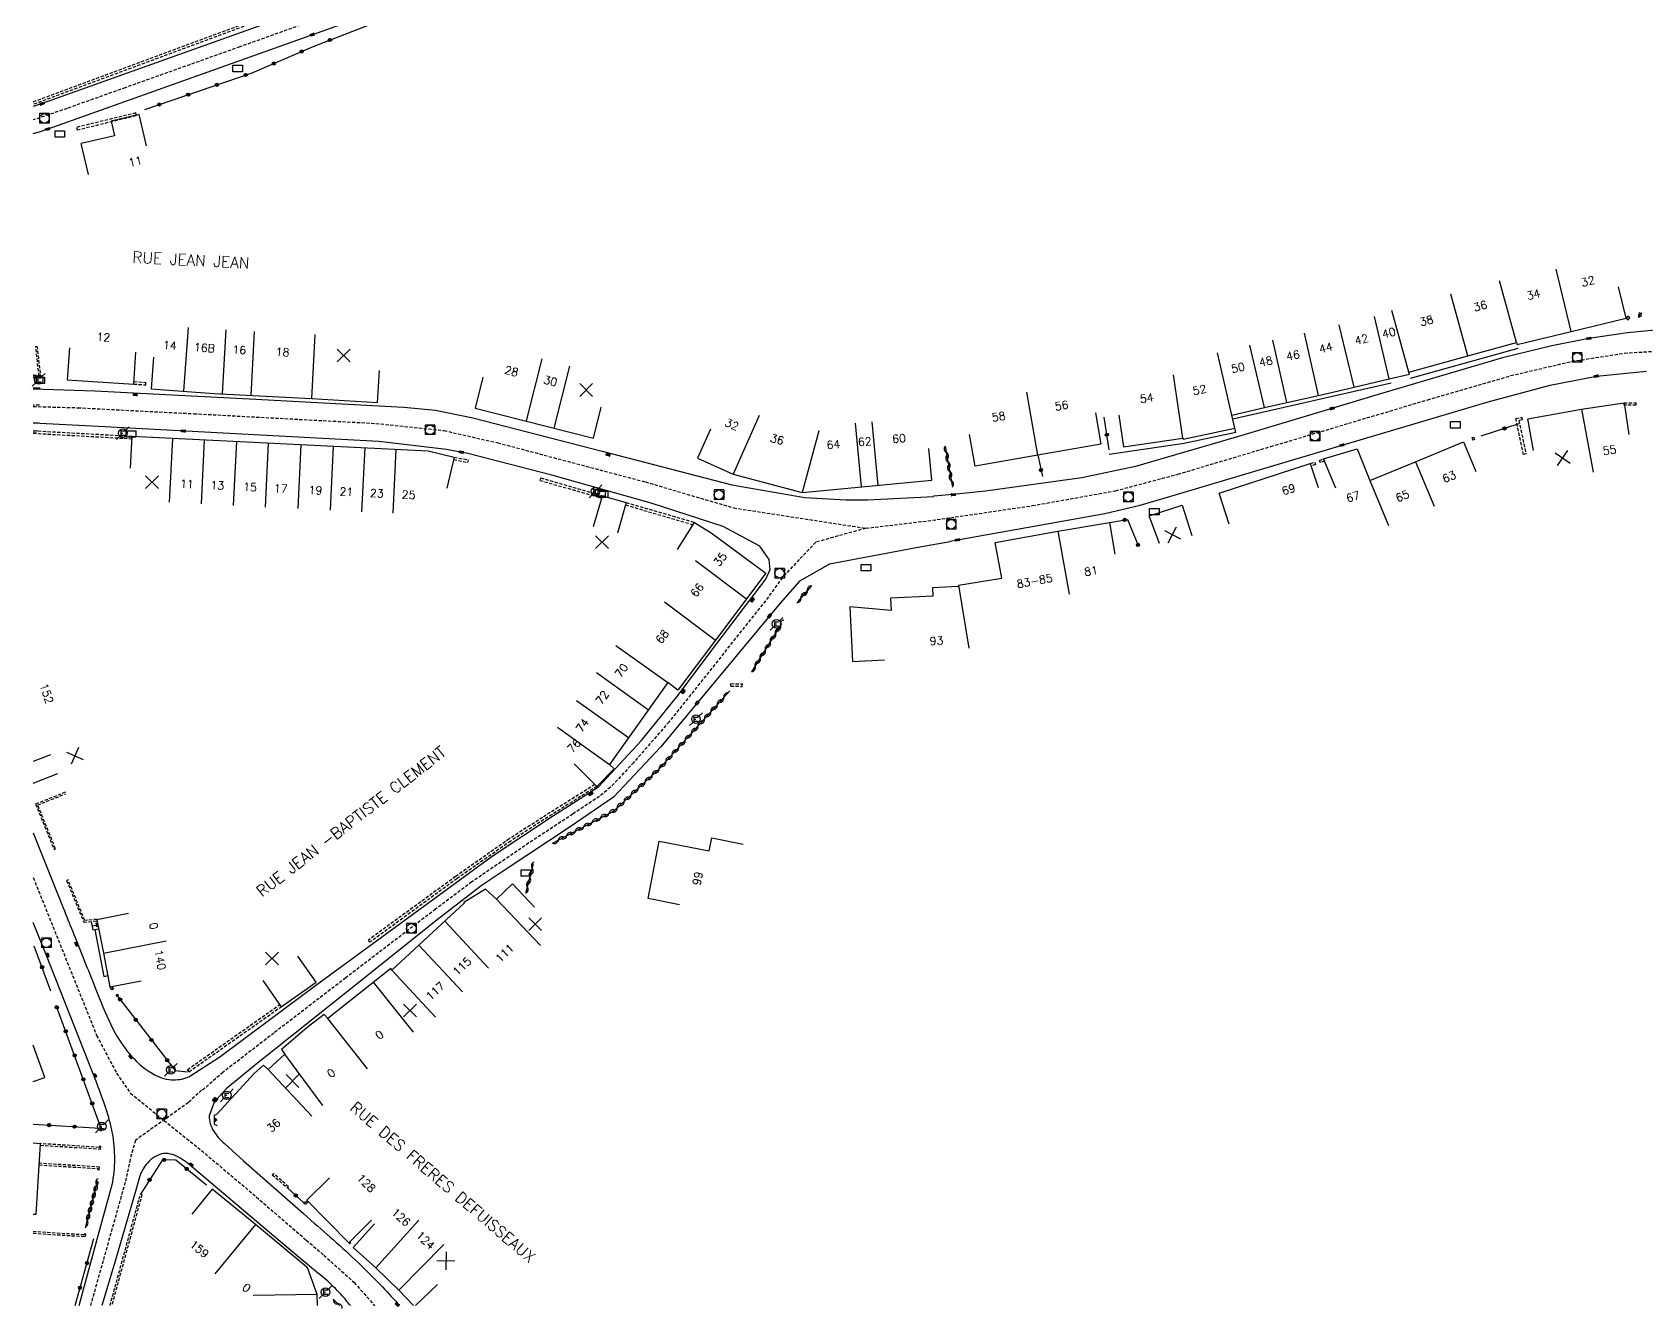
# Model space of a CAD drawing. Header units: millimetres. Extents: x 113000 to 114001, y 121999 to 123000.
# Drawn here: x 112999.8 to 113252.1, y 121999.4 to 122199 of the extents above; entities that cross this region are included whole.
import ezdxf
from ezdxf.enums import TextEntityAlignment as Align

# ---------------------------------------------------------------- set-up
doc = ezdxf.new("R2010")
doc.units = ezdxf.units.MM
doc.linetypes.add('DASHED', pattern=[0.75, 0.5, -0.25])
doc.layers.get('0').update_dxf_attribs({"linetype": 'CONTINUOUS'})
for name, color, linetype in [('W0001', 6, 'DASHED'), ('W0008', 7, 'CONTINUOUS'), ('W0100', 7, 'CONTINUOUS'), ('W0105', 7, 'CONTINUOUS'), ('W0112', 1, 'DASHED'), ('W0310', 3, 'CONTINUOUS'), ('W0322', 7, 'CONTINUOUS'), ('W0334', 7, 'CONTINUOUS'), ('W0400', 7, 'CONTINUOUS'), ('W0420', 7, 'CONTINUOUS'), ('W0471', 7, 'CONTINUOUS'), ('W0989', 7, 'CONTINUOUS'), ('W0991', 7, 'CONTINUOUS'), ('W1102', 7, 'CONTINUOUS'), ('W1471', 7, 'CONTINUOUS')]:
    doc.layers.add(name, color=color, linetype=linetype)
doc.styles.get("Standard").update_dxf_attribs({"font": 'romans.shx', "width": 0.85})

# ---------------------------------------------------------------- blocks, each defined once
blk = doc.blocks.new('T400')
for p, q in [((-0.15, 0.3), (0.15, 0.3)), ((-0.15, -0.25), (-0.15, 0.3)), ((-0.15, 0.15), (0.15, 0.15)), ((-0.15, 0), (0.15, 0)), ((0.15, 0.3), (0.15, -0.25)), ((-0.15, -0.15), (0.15, -0.15)), ((-0.15, -0.25), (-0.15, -0.3)), ((-0.15, -0.3), (0.15, -0.3)), ((0.15, -0.3), (0.15, -0.25))]:
    blk.add_line(p, q)
blk = doc.blocks.new('T420')
for p, q in [((0.75, 0.75), (-0.75, 0.75)), ((-0.75, 0.75), (-0.75, -0.75)), ((0.75, 0.75), (0.75, -0.75)), ((0.75, -0.75), (-0.75, -0.75))]:
    blk.add_line(p, q)
blk.add_ellipse((0, 0), major_axis=(-0.53, 0.53), ratio=1, start_param=3.926991, end_param=10.210176)
blk = doc.blocks.new('T1471')
at = {"color": 0, "linetype": 'Continuous', "flags": 128}
blk.add_lwpolyline([(-0.75, -0.5), (-0.75, 0.5), (0.75, 0.5), (0.75, -0.5), (-0.75, -0.5)], dxfattribs=at)
blk = doc.blocks.new('t991o')
at = {"color": 0, "linetype": 'Continuous'}
for p, q in [((-1, 1), (1, -1)), ((-1, -1), (1, 1))]:
    blk.add_line(p, q, dxfattribs=at)
blk = doc.blocks.new('t310o')
at = {"color": 0, "linetype": 'Continuous'}
for centre, start, end in [((-0.5, 0.38), 216.8699, 323.1304), ((0.5, -0.37), 36.8699, 143.1303)]:
    blk.add_arc(centre, 0.625, start, end, dxfattribs=at)
blk = doc.blocks.new('t322o')
at = {"color": 0, "linetype": 'Continuous'}
for radius in [0.25, 0.15]:
    blk.add_circle((0, 0), radius, dxfattribs=at)
blk = doc.blocks.new('T471')
for p, q in [((-0.333334, 0.333334), (-0.333334, -0.333334)), ((-0.333334, 0.333334), (0.333334, 0.333334)), ((-0.333334, 0), (0, 0)), ((0.500001, 0.500001), (1.000002, 1.000002)), ((-0.500001, -0.500001), (-1.000002, -1.000002)), ((-0.333334, -0.333334), (0.333334, -0.333334))]:
    blk.add_line(p, q)
blk.add_ellipse((0, 0), major_axis=(0.471405, 0.471405), ratio=1, start_param=5.4977871438, end_param=11.780972451)

msp = doc.modelspace()

# ---------------------------------------------------------------- linework, layer by layer
at = {"layer": 'W0001'}
for points in [[(113375.24, 122350.56), (113373.43, 122341.97), (113370.17, 122337.32), (113365.7, 122335.37), (113351.8, 122330.24), (113324.68, 122320.91), (113286.89, 122307.91), (113199.21, 122277.81), (113194.84, 122276.68), (113185.88, 122273.05), (113173.31, 122266.84), (113167.08, 122264.36), (113154.9, 122257.34), (113124.92, 122239.94), (113092.93, 122221.64), (113078.08, 122213.37), (113055.87, 122205.15), (113032.26, 122196.69), (113014.36, 122190.31), (113005.28, 122187.07), (113000, 122185.28)], [(113141.95, 122122.96), (113143.31, 122123.12), (113156.11, 122125.01), (113169.1, 122127.33), (113178.86, 122129.93), (113193.35, 122134.24), (113205.5, 122137.87), (113217.86, 122141.54), (113230.85, 122145.32), (113240.39, 122147.55), (113248.61, 122148.83), (113258.46, 122149.48), (113267.95, 122149.47), (113278.48, 122148.68), (113292.96, 122146.59), (113304.24, 122144.22), (113309.94, 122142.83), (113318.48, 122140.52), (113332.63, 122136.87), (113342.44, 122134.24), (113351.29, 122131.82), (113358.99, 122129.95), (113367.64, 122128.17), (113375.51, 122126.72)], [(113000.96, 122140.68), (113000, 122140.69)], [(113000, 122140.5), (113006.96, 122140.3), (113025.09, 122139.37), (113053.54, 122137.85), (113064.17, 122136.73), (113072.58, 122134.82), (113095.63, 122128.71), (113109.43, 122124.65), (113130.07, 122121.47), (113141.97, 122122.9)], [(113130.07, 122121.47), (113122.24, 122119.29), (113117.04, 122113.78), (113114.85, 122110.74), (113110.67, 122105.45), (113099.34, 122091.23), (113093.82, 122084.89), (113090.17, 122081), (113088.48, 122079.58), (113084.29, 122076.81), (113077.44, 122072.29), (113068.51, 122066.2), (113062.85, 122061.94), (113048.81, 122051.21), (113037.6, 122042.59), (113029.64, 122036.45), (113026.35, 122033.6)], [(113000, 122066.88), (113009.9, 122042.22), (113013.01, 122036.32), (113015.18, 122033.18), (113025.69, 122024.72), (113033.71, 122017.96), (113042.66, 122010.24), (113045.39, 122007.89), (113050.14, 122003.61), (113053.34, 122000)], [(113026.29, 122033.67), (113024.24, 122031.73), (113015.95, 122025.82), (113015.12, 122022.85), (113014.35, 122019.25), (113008.93, 122000)]]:
    msp.add_lwpolyline(points, dxfattribs=at)
at = {"layer": 'W0008'}
for points in [[(113061.59, 122209.4), (113042.11, 122202.36), (113001.37, 122187.82), (113000, 122187.39)], [(113061.41, 122204.96), (113043.61, 122198.59), (113002.25, 122183.84), (113001.33, 122183.52)], [(113000, 122183.14), (113001.33, 122183.52)], [(113267.71, 122153.51), (113259.31, 122153.02), (113249.07, 122152.02), (113243.04, 122151.13), (113237.27, 122150), (113229.54, 122148.11), (113210.12, 122142.35), (113202.91, 122140.19), (113188.81, 122135.98), (113172.23, 122131.1), (113163.84, 122129.34), (113148.78, 122127.27), (113143.73, 122126.72), (113140.67, 122126.49)], [(113143.22, 122119.43), (113144.42, 122119.65), (113167.41, 122123.8), (113172.93, 122125.08), (113177.2, 122126.32), (113204.49, 122134.46), (113227.3, 122141.23), (113237.01, 122143.82), (113244.25, 122145.24), (113252.07, 122146.04)], [(113000, 122143.24), (113009.6, 122142.96), (113033.76, 122141.69), (113057.92, 122140.41), (113062.83, 122139.92), (113068.68, 122138.71), (113088.9, 122133.49), (113109.12, 122128.28), (113120.53, 122126.25), (113127.02, 122125.91), (113130.33, 122125.92), (113140.7, 122126.41)], [(113024.28, 122035.74), (113029.16, 122038.9), (113036.74, 122044.54), (113044.32, 122050.18), (113071.67, 122070.23), (113081.29, 122076.56), (113088.29, 122081.06), (113094.99, 122088.24), (113100.56, 122095.14), (113107.49, 122104.33), (113114.43, 122113.53), (113115.15, 122115), (113114.99, 122116.61), (113113.5, 122118.68), (113107.78, 122121.74), (113096.52, 122125.4), (113081, 122129.78), (113067.89, 122133.15), (113064.54, 122133.8), (113054.01, 122135.04), (113011.16, 122137.34), (113000, 122137.9)], [(113143.23, 122119.37), (113138.54, 122118.53), (113124.38, 122115.84), (113119.71, 122113.2), (113116.68, 122109.77), (113109.49, 122101.11), (113102.3, 122092.45), (113098.04, 122087.33), (113090.65, 122079.44), (113083.72, 122074.69), (113073.9, 122068.21), (113069.97, 122065.58), (113063.12, 122060.3), (113049.09, 122049.1), (113035.05, 122037.91), (113030.14, 122033.88), (113028.25, 122031.79), (113027.49, 122029.66)]]:
    msp.add_lwpolyline(points, dxfattribs=at)
at = {"layer": 'W0008', "flags": 128}
for points in [[(113000, 122143.43, -0.000708), (113001.1, 122143.39)], [(113000.81, 122137.87, 0.000589), (113000, 122137.9, 0.0292)], [(113000, 122073.86), (113003.95, 122063.97, 0.0004), (113006.89, 122056.62, -0.0001), (113010.32, 122048.08, 0.0333), (113012.8, 122042.59, 0.0531), (113015.35, 122038.99, 0.0943), (113018.98, 122036.06, 0.1147), (113021.92, 122035.27, 0.1011), (113024.42, 122035.8)], [(113007.15, 122000), (113010, 122010.4), (113012.18, 122018.37, 0.0605), (113012.73, 122022.4, 0.046), (113012.46, 122026.43, 0.0213), (113012.05, 122028.4, 0.0244), (113010.83, 122032.29, 0.0086), (113009.45, 122035.98), (113002.05, 122054.72), (113000, 122059.86)], [(113027.48, 122029.7, 0.000889), (113027.48, 122029.69, 0.1473), (113028.19, 122027.26, 0.0734), (113029.87, 122025.31), (113032.86, 122022.6), (113042.22, 122014.38), (113043.37, 122013.34, -0.0138), (113051.3, 122006.21, -0.0169), (113056.97, 122000.3, -0.0014), (113057.24, 122000)], [(113049.54, 122000, -0.000997), (113048.84, 122000.84, -0.0002), (113048.87, 122000.83, 0.059717), (113044.09, 122005.36), (113039.63, 122009.12), (113025.04, 122021.49, 0.0437), (113022.98, 122023.03, 0.156), (113020.38, 122023.78, 0.1786), (113017.85, 122022.27, 0.1175), (113016.59, 122020.07), (113015.93, 122017.68), (113012.79, 122006.97), (113010.72, 122000)]]:
    msp.add_lwpolyline(points, format="xyb", dxfattribs=at)
at = {"layer": 'W0100'}
msp.add_line((113008.62, 122176.73), (113007.49, 122181.6), dxfattribs=at)
for points in [[(113017.69, 122181.24), (113016.56, 122186.11), (113012.16, 122185.09), (113012.69, 122182.8), (113007.49, 122181.6)], [(113169.6, 122139.15), (113170.32, 122134.2), (113179.6, 122135.54), (113179.65, 122135.37), (113187.72, 122137.11), (113187.28, 122139.15), (113192.34, 122140.33), (113195.87, 122141.12), (113200.79, 122142.2), (113206.36, 122143.53), (113211.85, 122144.81), (113215, 122145.57), (113214.93, 122145.88), (113224.12, 122148.41), (113231.74, 122150.51), (113231.82, 122150.17), (113240.26, 122152.21), (113248.88, 122154.32), (113247.69, 122159.18)], [(113005.64, 122149.66), (113005.32, 122144.68), (113015.71, 122144.01), (113016.03, 122149)], [(113018.78, 122148.23), (113018.43, 122143.24), (113028.19, 122142.55), (113043.48, 122141.74), (113053.8, 122141.12), (113054.1, 122146.11)], [(113070.25, 122145.09), (113069.02, 122140.24), (113087.52, 122135.56), (113088.74, 122140.41)], [(113234.39, 122133.64), (113233.49, 122138.55), (113241.91, 122140.09), (113248.55, 122141.09), (113249.29, 122136.14)], [(113165.95, 122139.53), (113166.81, 122134.61), (113156.93, 122132.88), (113147.14, 122131.17), (113146.28, 122136.1)], [(113015.2, 122130.84), (113015.45, 122135.84), (113061.71, 122133.55), (113065.76, 122132.59), (113064.59, 122127.73)], [(113105.82, 122136.97), (113103.79, 122132.4), (113109.37, 122129.93), (113120.14, 122127.05), (113140.4, 122128.96), (113139.93, 122133.94)], [(113203.51, 122127.74), (113201.6, 122132.32), (113206.83, 122133.88), (113208.84, 122128.93), (113215.98, 122131.87), (113223.47, 122134.95), (113225.37, 122130.32)], [(113186.85, 122122.09), (113185.26, 122126.96), (113199.52, 122131.61), (113200.76, 122127.82)], [(113087.55, 122121.76), (113088.94, 122126.56), (113092.64, 122125.49), (113091.26, 122120.69)], [(113175.97, 122119.1), (113174.32, 122123.41), (113179.5, 122125.08), (113181.03, 122120.32)], [(113100.64, 122118.16), (113103.32, 122122.38), (113105.9, 122120.74), (113114.43, 122114.44), (113106.59, 122103.96), (113100.73, 122096.16), (113099.16, 122097.35), (113090.04, 122084.58), (113090.76, 122083.86), (113088.04, 122081.13), (113084.5, 122084.66)], [(113144.56, 122112.6), (113151.35, 122113.69), (113150.31, 122119.23), (113160.06, 122121.02), (113168.17, 122122.37), (113168.99, 122117.44)], [(113144.64, 122112.52), (113144.55, 122112.5), (113144.53, 122112.35), (113140.49, 122112.17), (113140.57, 122110.86), (113133.95, 122110.53), (113134.05, 122108.63), (113127.58, 122109.17), (113128.01, 122100.67), (113133, 122100.92)], [(113100.96, 122062.63), (113096.05, 122063.59), (113097.8, 122072.6), (113105.62, 122071.08), (113106.01, 122073.07), (113110.91, 122072.12)], [(113078.33, 122062.27), (113074.88, 122065.9), (113072.37, 122063.51), (113070.63, 122065.1), (113067.27, 122063.01), (113067.33, 122062.89), (113056.04, 122052.43), (113055.85, 122052.67), (113046.01, 122044.85), (113045.47, 122045.49), (113042.77, 122043.45), (113038.76, 122040.04), (113039.29, 122039.3), (113036.72, 122036.92), (113035.97, 122037.55), (113034.53, 122036.28), (113028.68, 122029.9)], [(113009.18, 122059.37), (113010.11, 122059.5), (113009.79, 122059.74), (113009.87, 122059.18), (113010.11, 122059.5)], [(113035.86, 122050.8), (113038.73, 122046.71), (113044.19, 122050.54), (113041.32, 122054.63)], [(113028.27, 122029.02), (113028.68, 122029.01), (113028.4, 122029.3), (113028.39, 122028.73), (113028.68, 122029.01)]]:
    msp.add_lwpolyline(points, dxfattribs=at)
at = {"layer": 'W0100', "flags": 128}
for points in [[(113002.67, 122086.06), (113000, 122085)], [(113000, 122081.64), (113003.83, 122083.16)], [(113009.04, 122060.02), (113009.33, 122058.71), (113009.6, 122058.77), (113010.23, 122058.89)], [(113014.86, 122061.26), (113009.95, 122060.3), (113010.97, 122055.09), (113011.95, 122049.83), (113016.87, 122050.75)], [(113000, 122035.03), (113001.8, 122035.67), (113000, 122040.69)], [(113028.62, 122029.88), (113028.26, 122029.69), (113028.28, 122028.35), (113028.73, 122028.14)], [(113000, 122014.31), (113000.45, 122014.28), (113001.14, 122025.29), (113000, 122025.36)], [(113046.26, 122019.98), (113042.72, 122016.46), (113049.31, 122009.83), (113052.85, 122013.36)], [(113044.39, 122000), (113044.35, 122001.76), (113042.89, 122005.81), (113042.75, 122006.01), (113034.71, 122012.66), (113027.94, 122018.18), (113024.78, 122014.3)], [(113053.33, 122012.8), (113049.99, 122009.09), (113053.54, 122005.9), (113057.12, 122002.39), (113059.42, 122000)], [(113059.7, 122000), (113063.16, 122003.32)]]:
    msp.add_lwpolyline(points, dxfattribs=at)
at = {"layer": 'W0105'}
for p, q in [((113231.93, 122149.56), (113215.13, 122144.89)), ((113212.16, 122144.15), (113187.42, 122138.51)), ((113187.9, 122136.43), (113187.72, 122137.11))]:
    msp.add_line(p, q, dxfattribs=at)
msp.add_lwpolyline([(113187.9, 122136.43), (113179.82, 122134.73), (113168.1, 122132.97)], dxfattribs=at)
at = {"layer": 'W0112'}
for p, q in [((113016.04, 122186.37), (113006.75, 122184.1)), ((113006.75, 122184.1), (113006.85, 122183.71)), ((113248.88, 122154.32), (113249.16, 122154.05)), ((113249.16, 122154.05), (113249.44, 122154.36)), ((113251.25, 122155.08), (113250.85, 122154.87)), ((113000, 122145.44), (113001.25, 122145.34)), ((113001.25, 122145.34), (113001.21, 122144.95)), ((113000, 122145.04), (113001.21, 122144.95)), ((113017.56, 122143.88), (113017.59, 122144.27)), ((113248.55, 122141.09), (113250.4, 122141.09)), ((113250.4, 122141.09), (113250.4, 122140.69)), ((113232.64, 122138.41), (113232.12, 122138.32)), ((113232.12, 122138.32), (113233.22, 122133.08)), ((113224.8, 122135.65), (113225.09, 122135.72)), ((113225.09, 122135.72), (113225.18, 122135.33)), ((113067.94, 122132.15), (113067.86, 122131.76)), ((113199.52, 122131.61), (113200.24, 122131.82)), ((113200.24, 122131.82), (113200.35, 122131.43)), ((113200.96, 122132.08), (113201.6, 122132.32)), ((113201.6, 122132.32), (113201.74, 122131.95)), ((113079.17, 122128.95), (113079.28, 122129.34)), ((113092.53, 122125.11), (113103.09, 122122.03)), ((113108.99, 122096.79), (113108.99, 122097.19)), ((113110.78, 122096.76), (113110.79, 122097.16)), ((113052.6, 122056.79), (113052.36, 122057.12)), ((113024.33, 122036.55), (113024.1, 122036.88))]:
    msp.add_line(p, q, dxfattribs=at)
for points in [[(113063.06, 122211.63), (113059.5, 122209.7), (113038.52, 122201.96), (113000, 122187.69)], [(113000, 122188.12), (113038.38, 122202.34), (113059.34, 122210.06)], [(113006.85, 122183.71), (113016.14, 122185.99), (113016.04, 122186.37)], [(113249.14, 122154.62), (113249.15, 122154.61), (113248.88, 122154.32)], [(113249.44, 122154.36), (113249.14, 122154.63), (113249.14, 122154.62)], [(113250.85, 122154.87), (113251.03, 122154.52), (113250.83, 122154.41), (113250.85, 122155.17)], [(113250.85, 122155.17), (113250.99, 122155.12), (113250.85, 122154.75)], [(113250.85, 122154.75), (113251.24, 122154.6), (113251.25, 122155.08)], [(113000, 122145.06), (113001.19, 122144.98), (113000.63, 122149.95)], [(113000, 122145.31), (113000.9, 122145.25), (113000.38, 122149.92)], [(113015.71, 122144.01), (113017.56, 122143.88)], [(113015.74, 122144.41), (113017.59, 122144.27)], [(113250.4, 122140.69), (113248.55, 122140.68), (113248.55, 122141.09)], [(113231.64, 122138.64), (113232.57, 122138.8), (113232.64, 122138.41)], [(113233.22, 122133.08), (113232.82, 122132.99), (113231.64, 122138.64)], [(113000, 122136.71), (113014.19, 122135.93), (113015.45, 122135.84)], [(113000.74, 122136.64), (113000, 122136.68)], [(113000, 122136.43), (113000.73, 122136.39)], [(113000, 122136.31), (113014.16, 122135.53), (113015.42, 122135.44)], [(113225.18, 122135.33), (113224.9, 122135.26), (113224.8, 122135.65)], [(113065.68, 122132.2), (113067.86, 122131.76)], [(113065.76, 122132.59), (113067.94, 122132.15)], [(113200.35, 122131.43), (113199.64, 122131.22), (113199.52, 122131.61)], [(113201.74, 122131.95), (113201.1, 122131.71), (113200.96, 122132.08)], [(113079.17, 122128.95), (113088.83, 122126.18)], [(113079.28, 122129.34), (113088.94, 122126.56)], [(113092.64, 122125.49), (113103.32, 122122.38)], [(113108.99, 122096.79), (113110.78, 122096.76)], [(113108.99, 122097.19), (113110.79, 122097.16)], [(113005, 122080.21), (113000.37, 122078.37), (113003.24, 122071.29), (113003.47, 122071.39), (113000.69, 122078.23), (113005.09, 122079.98)], [(113087.75, 122081.42), (113079.55, 122076.28), (113074.37, 122072.93), (113065.98, 122067.05), (113052.36, 122057.12)], [(113088.04, 122081.13), (113079.76, 122075.94), (113074.6, 122072.6), (113066.21, 122066.73), (113052.6, 122056.79)], [(113009.95, 122060.3), (113009.94, 122060.36), (113008.05, 122060.18), (113005.44, 122066.53), (113005.21, 122066.43), (113007.89, 122059.91), (113009.99, 122060.12)], [(113012.23, 122049.88), (113012.53, 122049.48), (113012.33, 122049.33), (113011.95, 122049.83)], [(113024.1, 122036.88), (113038.5, 122047.03)], [(113024.33, 122036.55), (113038.73, 122046.71)], [(113001.13, 122025.06), (113010.5, 122024.47), (113010.53, 122024.86), (113010.28, 122024.88), (113010.27, 122024.73), (113001.15, 122025.31), (113001.14, 122025.29)], [(113000.94, 122021.99), (113010.07, 122021.41), (113010.05, 122021.26), (113010.3, 122021.24), (113010.34, 122021.65), (113000.95, 122022.24)], [(113011.99, 122000), (113016.74, 122017.42), (113016.98, 122017.35), (113012.25, 122000)], [(113042.96, 122016.22), (113042.51, 122015.78), (113042.27, 122016.02), (113042.45, 122016.2), (113042.52, 122016.13), (113042.78, 122016.39)], [(113000, 122011.3), (113008.16, 122010.79), (113008.19, 122011.18), (113007.94, 122011.19), (113007.93, 122011.05), (113000, 122011.55)], [(113049.31, 122009.83), (113049.43, 122009.71), (113049.61, 122009.88), (113049.49, 122010.01)]]:
    msp.add_lwpolyline(points, dxfattribs=at)
for points in [[(113013.12, 122048.3), (113012.94, 122048.53), (113013.13, 122048.69), (113013.32, 122048.45)], [(113010.64, 122027.31), (113010.7, 122027.71), (113010.46, 122027.75), (113010.39, 122027.35)], [(113010.14, 122019), (113010.15, 122019.36), (113009.9, 122019.37), (113009.89, 122019.01)], [(113039.9, 122018.57), (113037.51, 122020.65), (113037.34, 122020.46), (113039.73, 122018.38)]]:
    msp.add_lwpolyline(points, close=True, dxfattribs=at)
at = {"layer": 'W0310'}
for p, q in [((113142.48, 122134.3), (113143.56, 122128.16)), ((113121.58, 122112.49), (113119.39, 122109.98)), ((113112.26, 122099.06), (113116.97, 122106.61)), ((113076.96, 122064.46), (113078.16, 122069.06))]:
    msp.add_line(p, q, dxfattribs=at)
msp.add_lwpolyline([(113081.14, 122072.26), (113090.74, 122077.34), (113097.93, 122084.01), (113108.82, 122096.04)], dxfattribs=at)
at = {"layer": 'W0310', "flags": 128}
for points in [[(113008.14, 122012.18), (113009.93, 122019.01)], [(113047.82, 122000), (113046.85, 122001.03)]]:
    msp.add_lwpolyline(points, dxfattribs=at)
at = {"layer": 'W0322'}
for p, q in [((113168.09, 122133.74), (113167.34, 122138.82)), ((113232.11, 122137.79), (113226.18, 122135.88)), ((113156.93, 122132.88), (113157.67, 122129.58))]:
    msp.add_line(p, q, dxfattribs=at)
for points in [[(113017.45, 122186.92), (113034.2, 122192.64), (113043.62, 122196.7), (113065.75, 122205.34)], [(113168.17, 122122.37), (113170.94, 122122.85), (113172.68, 122118.68)]]:
    msp.add_lwpolyline(points, dxfattribs=at)
at = {"layer": 'W0322', "flags": 128}
for points in [[(113002.76, 122049.13), (113000.15, 122056.19)], [(113010.58, 122027.84), (113005.32, 122042.21), (113003.55, 122046.91)], [(113013.17, 122048.34), (113022.15, 122036.73), (113024.11, 122036.52)], [(113000, 122028.36), (113010.45, 122027.71)], [(113027.06, 122018.83), (113022.28, 122022.74), (113020.17, 122022.78), (113016.76, 122017.42)], [(113039.73, 122018.38), (113042.29, 122016.04)], [(113006.52, 122000), (113009.47, 122010.49)]]:
    msp.add_lwpolyline(points, dxfattribs=at)
at = {"layer": 'W0334', "flags": 128}
msp.add_lwpolyline([(113009.6, 122058.77), (113011, 122051.45), (113011.63, 122051.57)], dxfattribs=at)
at = {"layer": 'W1102'}
for p, q in [((113240.26, 122152.21), (113237.91, 122161.93)), ((113224.12, 122148.41), (113221.47, 122158.05)), ((113231.74, 122150.51), (113229.09, 122160.15)), ((113214.93, 122145.88), (113212.27, 122155.52)), ((113024.18, 122152.86), (113023.48, 122142.88)), ((113206.36, 122143.53), (113204.04, 122153.26)), ((113211.85, 122144.81), (113209.57, 122154.55)), ((113030.06, 122152.46), (113029.53, 122142.48)), ((113034.52, 122152.23), (113033.99, 122142.24)), ((113044, 122151.73), (113043.47, 122141.74)), ((113195.87, 122141.12), (113193.69, 122150.88)), ((113200.79, 122142.2), (113198.63, 122151.97)), ((113079.44, 122147.92), (113076.99, 122138.23)), ((113187.28, 122139.15), (113185.01, 122148.89)), ((113192.34, 122140.33), (113190.08, 122150.07)), ((113083.79, 122146.82), (113081.34, 122137.12)), ((113179.6, 122135.54), (113178.17, 122145.44)), ((113156.93, 122132.88), (113155.21, 122142.73)), ((113113.41, 122139.09), (113109.37, 122129.94)), ((113128.4, 122137.88), (113129.34, 122127.92)), ((113131.01, 122138.12), (113131.95, 122128.17)), ((113241.91, 122140.09), (113243.7, 122130.25)), ((113021.29, 122125.54), (113021.78, 122135.52)), ((113026.27, 122125.29), (113026.76, 122135.28)), ((113122.72, 122136.71), (113120.14, 122127.05)), ((113031.29, 122125.04), (113031.79, 122135.03)), ((113036.27, 122124.79), (113036.77, 122134.78)), ((113041.39, 122124.54), (113041.88, 122134.53)), ((113046.44, 122124.29), (113046.93, 122134.28)), ((113051.34, 122124.05), (113051.83, 122134.04)), ((113056.21, 122123.81), (113056.7, 122133.79)), ((113215.98, 122131.87), (113218.85, 122124.9)), ((113208.84, 122128.93), (113211.72, 122121.92)), ((113160.06, 122121.02), (113161.86, 122111.18)), ((113103.44, 122116.44), (113111.45, 122110.45)), ((113144.56, 122112.6), (113146.15, 122102.73)), ((113098.6, 122109.97), (113106.59, 122103.96)), ((113091.02, 122103.16), (113099.16, 122097.35)), ((113088, 122098.93), (113096.13, 122093.12)), ((113084.88, 122094.56), (113093.01, 122088.75)), ((113081.9, 122090.39), (113090.04, 122084.58)), ((113079.26, 122056.26), (113072.37, 122063.51)), ((113071.1, 122052.75), (113064.29, 122060.08)), ((113010.97, 122055.09), (113020.78, 122057)), ((113067.07, 122049.01), (113060.26, 122056.34)), ((113062.85, 122045.09), (113056.04, 122052.43)), ((113059.39, 122042.71), (113053.16, 122050.54)), ((113052.23, 122037.02), (113046.01, 122044.85)), ((113045.22, 122031.25), (113039.29, 122039.3)), ((113043.5, 122029.58), (113036.72, 122036.92)), ((113034.71, 122012.66), (113028.34, 122004.95)), ((113053.54, 122005.9), (113060.22, 122013.33)), ((113057.12, 122002.39), (113064.12, 122009.53)), ((113044.35, 122001.76), (113034.36, 122001.56))]:
    msp.add_line(p, q, dxfattribs=at)

# ---------------------------------------------------------------- block references
at = {"layer": 'W0310'}
for p, rotation in [((113142.65, 122133.32), 280.0212252147186), ((113142.91, 122131.84), 280.0212252147186), ((113143.17, 122130.37), 280.0212252147186), ((113143.43, 122128.89), 280.0212252147186), ((113120.93, 122111.74), 228.8963742302131), ((113119.94, 122110.61), 228.8963742302131), ((113115.96, 122104.99), 58.0308733337457), ((113116.76, 122106.27), 58.0308733337457), ((113114.38, 122102.45), 58.0308733337457), ((113115.17, 122103.72), 58.0308733337457), ((113112.79, 122099.9), 58.0308733337457), ((113113.58, 122101.18), 58.0308733337457), ((113106.87, 122093.9), 47.86692739451002), ((113107.88, 122095.01), 47.86692739451002), ((113104.86, 122091.67), 47.86692739451002), ((113105.87, 122092.79), 47.86692739451002), ((113102.85, 122089.45), 47.86692739451002), ((113103.85, 122090.56), 47.86692739451002), ((113100.83, 122087.22), 47.86692739451002), ((113101.84, 122088.34), 47.86692739451002), ((113097.8, 122083.9), 42.85840266586085), ((113098.82, 122085), 47.86692739451002), ((113099.83, 122086.11), 47.86692739451002), ((113095.61, 122081.85), 42.85840266586085), ((113096.71, 122082.88), 42.85840266586085), ((113092.31, 122078.79), 42.85840266586085), ((113093.41, 122079.82), 42.85840266586085), ((113094.51, 122080.84), 42.85840266586085), ((113089.98, 122076.94), 27.91896447751166), ((113091.21, 122077.77), 42.85840266586085), ((113084.68, 122074.13), 27.91896447751166), ((113086, 122074.83), 27.91896447751166), ((113087.33, 122075.53), 27.91896447751166), ((113088.65, 122076.24), 27.91896447751166), ((113082.03, 122072.72), 27.91896447751166), ((113083.35, 122073.43), 27.91896447751166), ((113077.59, 122066.88), 75.33198281313827), ((113077.97, 122068.33), 75.33198281313827), ((113077.21, 122065.43), 75.33198281313827), ((113009.9, 122018.88), 75.31729290068918), ((113009.31, 122016.65), 75.31729290068918), ((113009.6, 122017.77), 75.31729290068918), ((113008.43, 122013.3), 75.31729290068918), ((113008.72, 122014.41), 75.31729290068918), ((113009.02, 122015.53), 75.31729290068918), ((113047.58, 122000.26), 133.1927230881012)]:
    msp.add_blockref('t310o', p, dxfattribs=dict(at, rotation=rotation))
at = {"layer": 'W0322'}
for p, rotation in [((113041.94, 122195.97), 23.31462037805272), ((113046.34, 122197.76), 21.3196339347822), ((113037.58, 122194.09), 23.31462037805272), ((113028.69, 122190.76), 18.85469834033276), ((113033.18, 122192.29), 18.85469834033276), ((113024.19, 122189.22), 18.85469834033276), ((113019.7, 122187.69), 18.85469834033276), ((113167.74, 122136.09), 98.35709763243663), ((113229.85, 122137.07), 197.8789341345217), ((113157.45, 122130.56), 282.5913161173326), ((113170.51, 122122.78), 9.908538651038985), ((113172.6, 122118.87), 292.6491928884578), ((113001.38, 122052.88), 110.2737785973323), ((113003.67, 122046.6), 110.5759513228568), ((113013.57, 122047.82), 307.7251781708406), ((113016.01, 122044.66), 307.7251781708406), ((113005.08, 122042.86), 110.5759513228568), ((113018.46, 122041.5), 307.7251781708406), ((113006.46, 122039.11), 110.1150507510575), ((113020.91, 122038.33), 307.7251781708406), ((113007.83, 122035.35), 110.1150507510575), ((113009.21, 122031.59), 110.1150507510575), ((113002.47, 122028.21), 356.401007208094), ((113006.46, 122027.96), 356.401007208094), ((113020.45, 122022.77), 178.9126661726942), ((113023.96, 122021.36), 140.7384975710696), ((113018.17, 122019.64), 237.4964320121477), ((113041.01, 122017.21), 144.807966321344), ((113008.39, 122006.64), 74.29324740940237), ((113007.3, 122002.79), 74.29324740940237)]:
    msp.add_blockref('t322o', p, dxfattribs=dict(at, rotation=rotation))
at = {"layer": 'W0400'}
for p, rotation in [((113043.61, 122198.59), 109.6681280094072), ((113001.37, 122187.82), 289.6454247647743), ((113002.25, 122183.84), 109.6313361230681), ((113243.04, 122151.13), 278.381398021365), ((113244.25, 122145.24), 101.0726388342641), ((113015.95, 122142.33), 87.5318292343649), ((113202.91, 122140.19), 286.647597097626), ((113023.46, 122136.67), 86.92467022808103), ((113066.9, 122133.34), 79.05974431958431), ((113089.81, 122132.95), 75.53408102308308), ((113204.49, 122134.46), 106.6167007389632), ((113143.73, 122126.72), 276.1587546369239), ((113144.42, 122119.65), 100.0718885087496), ((113112.34, 122110.27), 142.7652169992901), ((113115.01, 122107.76), 140.0986419059925), ((113101.53, 122095.93), 142.7499567815934), ((113103.71, 122094.15), 139.8405210558015), ((113087.15, 122079.97), 122.8847929643306), ((113002.22, 122054.78), 21.5497325972153), ((113006.73, 122056.51), 21.54973259670491), ((113015.24, 122038.89), 42.68791578900186), ((113009.65, 122035.96), 22.41175815175727), ((113028.28, 122032.2), 143.796872488397), ((113028.53, 122032.1), 137.4893890252031), ((113024.7, 122022.01), 50.510423534161), ((113056.85, 122000.18), 44.71132319579095)]:
    msp.add_blockref('T400', p, dxfattribs=dict(at, rotation=rotation))
at = {"layer": 'W0420'}
for p in [(113001.74, 122185.51), (113241.22, 122148.15), (113061.99, 122136.85), (113200.24, 122135.86), (113107.12, 122126.7), (113171.09, 122126.37), (113143.41, 122122.1), (113116.6, 122114.44), (113059.06, 122058.94), (113002.04, 122056.69), (113020.04, 122029.93)]:
    msp.add_blockref('T420', p, dxfattribs=at)
at = {"layer": 'W0471'}
for p in [(113000.85, 122144.66), (113014, 122136.34), (113087.85, 122127.23), (113116.12, 122106.54), (113103.54, 122091.64), (113021.5, 122036.85), (113030.24, 122032.86), (113010.72, 122028.01), (113045.67, 122002.11)]:
    msp.add_blockref('T471', p, dxfattribs=at)
at = {"layer": 'W0991'}
for p, rotation in [((113048.49, 122148.45), 90), ((113086.38, 122143.07), 90), ((113238.96, 122132.44), 10.34381594322427), ((113018.55, 122128.67), 90), ((113088.85, 122119.3), 90), ((113177.98, 122120.45), 17.87193083704194), ((113006.5, 122085.91), 291.7070257016581), ((113078.41, 122059.6), 90), ((113037.3, 122054.25), 90), ((113058.86, 122046.13), 90), ((113040.51, 122035.1), 90), ((113064.47, 122007.01), 313.8515315233412)]:
    msp.add_blockref('t991o', p, dxfattribs=dict(at, rotation=rotation))
at = {"layer": 'W1471'}
for p in [(113031.93, 122193.31), (113004.15, 122183.06), (113001.02, 122144.59), (113222.19, 122137.63), (113015.25, 122136.2), (113088.61, 122126.98), (113089.02, 122126.76), (113175.16, 122124.05), (113130.09, 122115.32), (113076.96, 122067.58)]:
    msp.add_blockref('T1471', p, dxfattribs=at)

# ---------------------------------------------------------------- texts
at = {"layer": 'W0989'}
for s, rotation, p in [('RUE JEAN JEAN', 357.0702, (113024.63, 122163.38)), ('RUE JEAN -BAPTISTE CLEMENT', 37.708, (113049.66, 122075.66)), ('RUE DES FRERES DEFUISSEAUX', 319.4249, (113064.02, 122019.28))]:
    msp.add_text(s, height=1.75, rotation=rotation, dxfattribs=at).set_placement(p, align=Align.MIDDLE)
at = {"layer": 'W0991'}
for s, rotation, p in [('11', 13.0272, (113015.94, 122178.78)), ('32', 13.8054, (113242.9, 122160.06)), ('34', 13.5686, (113234.4, 122157.99)), ('36', 15.3872, (113226.08, 122156.21)), ('38', 15.396, (113217.67, 122153.9)), ('12', 356.3458, (113010.96, 122151.33)), ('14', 355.9501, (113021.35, 122150.05)), ('16B', 355.9464, (113026.74, 122149.67)), ('44', 13.3887, (113201.95, 122149.67)), ('42', 13.1753, (113207.51, 122150.98)), ('40', 13.4609, (113211.79, 122152)), ('16', 356.9599, (113032.19, 122149.35)), ('18', 356.9602, (113038.95, 122148.99)), ('48', 12.6019, (113192.58, 122147.55)), ('46', 12.4278, (113196.82, 122148.49)), ('28', 345.7948, (113074.72, 122146.02)), ('30', 345.795, (113080.8, 122144.48)), ('50', 13.0767, (113188.22, 122146.56)), ('52', 12.1416, (113182.21, 122143.09)), ('56', 9.9157, (113160.66, 122140.64)), ('54', 8.2281, (113173.96, 122141.79)), ('32', 336.1663, (113109.16, 122137.68)), ('58', 9.8873, (113150.83, 122138.92)), ('36', 345.0228, (113116.21, 122135.35)), ('64', 5.3895, (113125.01, 122134.54)), ('62', 5.3894, (113129.91, 122135.01)), ('60', 5.3926, (113135.26, 122135.51)), ('55', 8.5278, (113246.27, 122133.67)), ('63', 22.3499, (113221.22, 122129.52)), ('11', 357.1678, (113024.01, 122128.4)), ('13', 357.1676, (113028.76, 122128.17)), ('15', 357.1683, (113033.87, 122127.92)), ('17', 357.1694, (113038.67, 122127.68)), ('19', 357.1707, (113044.09, 122127.41)), ('21', 357.171, (113048.92, 122127.17)), ('23', 357.1729, (113053.68, 122126.94)), ('69', 18.0587, (113196.13, 122127.53)), ('25', 357.1721, (113058.64, 122126.69)), ('67', 16.5148, (113206.2, 122126.39)), ('65', 22.367, (113213.91, 122126.51)), ('35', 53.2188, (113107.33, 122116.63)), ('81', 9.469, (113165.27, 122114.79)), ('66', 53.218, (113103.72, 122111.81)), ('83-85', 10.398, (113156.45, 122113.24)), ('68', 53.0572, (113098.27, 122104.54)), ('93', 2.8727, (113141.12, 122103.88)), ('70', 54.4674, (113091.9, 122099.24)), ('152', 288.047, (113002.1, 122095.65)), ('72', 54.4699, (113088.89, 122095.02)), ('74', 54.4677, (113085.79, 122090.67)), ('76', 45.0946, (113084.49, 122087.48)), ('99', 78.9885, (113103.8, 122066.76)), ('0', 281.0046, (113018.81, 122059.32)), ('140', 280.6052, (113019.82, 122054.03)), ('111', 43.5135, (113073.65, 122055.08)), ('115', 42.8546, (113066.99, 122053.03)), ('117', 42.8503, (113062.81, 122049.16)), ('0', 38.5014, (113054.08, 122042.32)), ('0', 38.5019, (113046.54, 122036.32)), ('36', 42.7491, (113037.55, 122028.16)), ('128', 314.851, (113052.04, 122019.14)), ('126', 318.0612, (113057.44, 122013.81)), ('159', 320.8202, (113025.95, 122008.83)), ('124', 315.6217, (113061.28, 122010.22)), ('0', 320.412, (113033.32, 122002.78))]:
    msp.add_text(s, height=1.25, rotation=rotation, dxfattribs=at).set_placement(p, align=Align.MIDDLE)

doc.saveas('drawing.dxf')
